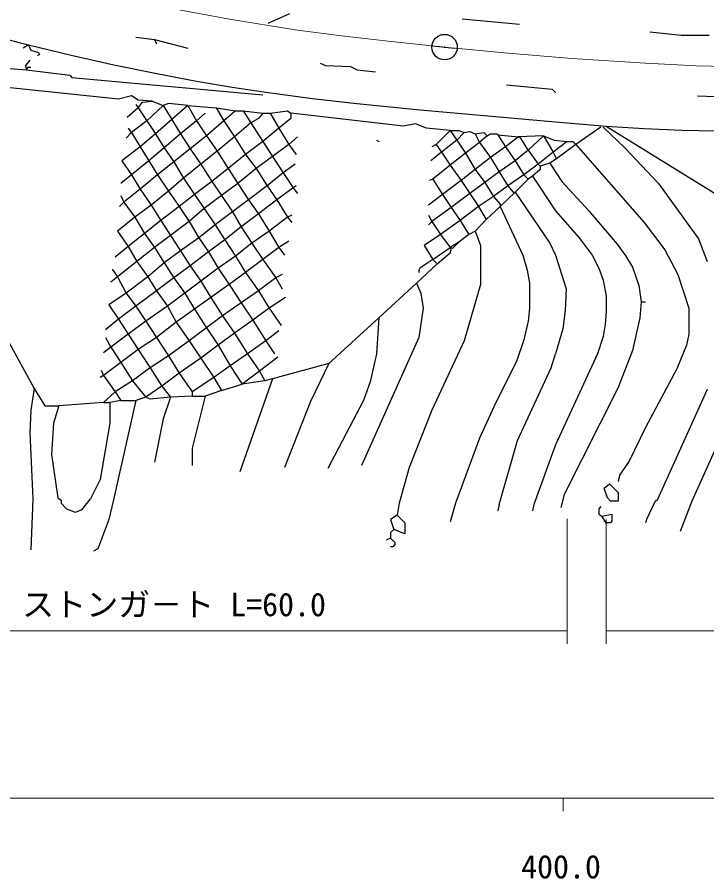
# Model space of a CAD drawing. Units: millimetres, scale not verified. Extents: x 40000 to 680000, y 20000 to 380000.
# Drawn here: x 425360 to 479222, y 198715 to 266017 of the extents above; entities that cross this region are included whole.
import ezdxf
from ezdxf.enums import TextEntityAlignment as Align

# ---------------------------------------------------------------- set-up
doc = ezdxf.new("R2010")
doc.units = ezdxf.units.MM
doc.header["$LTSCALE"] = 1000
doc.linetypes.add('CHAIN', pattern=[18.5, 12, -1.5, 3.5, -1.5])
for name, color, linetype, lineweight in [('M-BGD', 7, 'Continuous', 25), ('M-BMK', 2, 'CHAIN', 13), ('M-BMK-HTXT', 7, 'Continuous', 13), ('M-BMK-SRVR', 3, 'Continuous', 25), ('M-SUV', 7, 'Continuous', 13)]:
    doc.layers.add(name, color=color, linetype=linetype, lineweight=lineweight)
doc.styles.add('ＭＳ ゴシック', font='')
doc.styles.get('ＭＳ ゴシック').set_extended_font_data('MS Gothic')

# ---------------------------------------------------------------- blocks, each defined once
blk = doc.blocks.new('BUHIN1')
at = {"color": 3, "linetype": 'Continuous', "lineweight": 25}
for radius in [995, 30]:
    blk.add_circle((0, 0), radius, dxfattribs=at)

msp = doc.modelspace()

# ---------------------------------------------------------------- linework, layer by layer
at = {"layer": 'M-BGD'}
for p, q in [((444959, 265551), (446653, 266313)), ((460114, 265890), (464602, 265466)), ((474762, 264874), (477218, 264620)), ((477218, 264620), (479419, 264620)), ((426248, 263858), (425825, 263604)), ((426248, 263858), (426418, 263434)), ((434630, 264450), (436070, 264281)), ((436070, 264281), (438694, 263604)), ((436070, 264281), (436238, 263942)), ((426418, 263434), (427009, 263265)), ((427009, 263265), (427095, 263096)), ((457829, 263773), (459522, 263604)), ((426332, 262672), (425994, 262249)), ((427095, 263096), (426926, 263011)), ((419389, 262418), (426079, 261910)), ((425994, 262249), (426079, 261910)), ((426163, 262080), (426079, 261910)), ((426079, 261910), (429466, 261487)), ((426418, 262080), (426163, 262080)), ((449024, 262418), (449447, 262249)), ((449447, 262249), (451394, 262164)), ((451394, 262164), (451902, 261910)), ((451902, 261910), (453342, 261741)), ((429466, 261487), (429634, 261318)), ((429634, 261318), (444535, 259963)), ((433276, 259624), (424301, 260556)), ((463585, 260725), (467142, 260386)), ((434292, 259878), (433276, 259624)), ((434800, 259540), (434292, 259878)), ((467142, 260386), (467396, 260132)), ((478487, 259878), (480604, 259794)), ((434630, 259201), (434800, 258947)), ((435900, 259455), (434800, 259540)), ((434800, 258947), (435137, 259370)), ((435137, 259370), (435900, 259455)), ((436747, 259116), (435477, 257931)), ((435900, 259455), (436747, 259116)), ((437170, 259286), (436747, 259116)), ((436747, 259116), (437424, 258016)), ((438694, 259116), (437170, 259286)), ((438694, 259116), (437424, 258016)), ((438694, 259116), (440896, 258947)), ((438694, 259116), (439372, 257931)), ((434800, 258947), (433953, 258185)), ((434800, 258947), (435477, 257931)), ((440049, 258524), (439372, 257931)), ((440896, 258947), (442420, 258693)), ((440896, 258947), (441487, 257931)), ((442420, 258693), (441487, 257931)), ((442420, 258693), (443011, 258693)), ((443011, 258693), (444535, 258524)), ((443011, 258693), (443605, 257762)), ((444535, 258524), (444198, 258100)), ((444535, 258524), (445129, 258524)), ((445129, 258524), (446483, 258693)), ((445129, 258524), (445806, 257338)), ((446483, 258693), (446737, 258524)), ((455543, 257508), (446737, 258524)), ((446737, 258524), (446737, 258100)), ((435477, 257931), (434292, 257000)), ((435477, 257931), (436154, 256915)), ((437424, 258016), (436154, 256915)), ((437424, 258016), (438102, 256915)), ((439372, 257931), (438102, 256915)), ((439372, 257931), (440133, 256746)), ((441487, 257931), (440133, 256746)), ((441487, 257931), (442334, 256661)), ((444198, 258100), (443605, 257762)), ((446737, 258100), (445806, 257338)), ((434037, 257338), (434292, 257000)), ((443605, 257762), (442334, 256661)), ((443605, 257762), (444535, 256322)), ((445806, 257338), (444535, 256322)), ((445806, 257338), (446568, 256068)), ((456474, 257677), (455543, 257508)), ((457321, 257338), (456474, 257677)), ((459183, 257169), (457321, 257338)), ((459183, 257169), (458082, 256068)), ((459183, 257169), (459860, 257169)), ((459183, 257169), (459692, 256407)), ((459860, 257169), (460283, 257000)), ((470952, 257423), (469005, 256068)), ((471122, 257423), (472814, 255814)), ((471376, 257508), (480435, 251920)), ((434292, 257000), (433868, 256576)), ((434292, 257000), (434969, 255899)), ((436154, 256915), (434969, 255899)), ((436154, 256915), (436831, 255814)), ((438102, 256915), (436831, 255814)), ((438102, 256915), (438863, 255730)), ((440133, 256746), (438863, 255730)), ((440133, 256746), (440980, 255560)), ((442334, 256661), (440980, 255560)), ((442334, 256661), (443181, 255306)), ((447246, 256661), (446568, 256068)), ((460283, 257000), (459692, 256407)), ((460283, 257000), (460707, 257084)), ((460707, 257084), (461131, 256915)), ((461131, 256915), (461807, 257000)), ((461131, 256915), (461470, 256238)), ((462061, 256746), (461470, 256238)), ((461807, 257000), (462061, 256746)), ((462061, 256746), (462316, 256915)), ((462316, 256915), (462824, 256915)), ((462824, 256915), (462908, 256830)), ((462908, 256830), (463502, 255899)), ((462908, 256830), (464518, 256661)), ((464518, 256661), (463502, 255899)), ((466464, 256746), (464518, 256661)), ((464686, 256576), (464518, 256661)), ((465280, 255645), (464686, 256576)), ((466464, 256746), (465280, 255645)), ((466464, 256746), (467311, 256407)), ((466464, 256746), (467227, 255476)), ((434969, 255899), (433530, 254798)), ((434969, 255899), (435646, 254798)), ((436831, 255814), (435646, 254798)), ((436831, 255814), (437594, 254714)), ((444535, 256322), (443181, 255306)), ((444535, 256322), (445298, 255137)), ((446568, 256068), (445298, 255137)), ((446568, 256068), (447160, 255306)), ((453426, 256407), (453596, 256322)), ((458082, 256068), (457744, 255899)), ((458082, 256068), (458506, 255476)), ((459692, 256407), (458506, 255476)), ((459692, 256407), (460369, 255391)), ((461470, 256238), (460369, 255391)), ((461470, 256238), (462316, 255052)), ((463502, 255899), (462316, 255052)), ((463502, 255899), (464263, 254798)), ((468328, 256322), (467227, 255476)), ((467311, 256407), (468328, 256322)), ((469005, 256068), (467481, 254968)), ((468328, 256322), (468751, 256322)), ((468751, 256322), (469005, 256068)), ((469005, 256068), (474339, 249972)), ((472814, 255814), (475439, 253020)), ((438863, 255730), (437594, 254714)), ((438863, 255730), (439709, 254544)), ((440980, 255560), (439709, 254544)), ((440980, 255560), (441827, 254206)), ((443181, 255306), (441827, 254206)), ((443181, 255306), (444028, 254206)), ((445298, 255137), (444028, 254206)), ((445298, 255137), (446145, 253867)), ((458506, 255476), (457659, 254798)), ((458506, 255476), (459183, 254460)), ((460369, 255391), (459183, 254460)), ((460369, 255391), (461131, 254121)), ((465280, 255645), (464263, 254798)), ((465280, 255645), (466042, 254544)), ((467227, 255476), (466042, 254544)), ((467227, 255476), (467481, 254968)), ((433530, 254798), (434292, 253698)), ((435646, 254798), (434292, 253698)), ((435646, 254798), (436324, 253698)), ((437594, 254714), (436324, 253698)), ((437594, 254714), (438356, 253444)), ((439709, 254544), (438356, 253444)), ((439709, 254544), (440556, 253190)), ((447076, 254544), (446145, 253867)), ((459183, 254460), (457829, 253359)), ((459183, 254460), (460030, 253274)), ((462316, 255052), (461131, 254121)), ((462316, 255052), (462994, 253952)), ((464263, 254798), (462994, 253952)), ((464263, 254798), (464941, 253698)), ((466042, 254544), (464941, 253698)), ((466042, 254544), (466210, 254375)), ((466973, 254629), (466210, 254375)), ((467481, 254968), (466973, 254629)), ((466973, 254629), (467904, 253190)), ((441827, 254206), (440556, 253190)), ((441827, 254206), (442588, 253020)), ((444028, 254206), (442588, 253020)), ((444028, 254206), (444875, 252851)), ((446145, 253867), (444875, 252851)), ((446145, 253867), (446906, 252682)), ((461131, 254121), (460030, 253274)), ((461131, 254121), (461893, 253105)), ((462994, 253952), (461893, 253105)), ((462994, 253952), (463671, 252851)), ((466210, 254121), (465618, 253613)), ((466210, 254375), (466210, 254121)), ((434292, 253698), (433445, 253020)), ((434292, 253698), (434969, 252597)), ((436324, 253698), (434969, 252597)), ((436324, 253698), (437170, 252428)), ((438356, 253444), (437170, 252428)), ((438356, 253444), (439202, 252174)), ((440556, 253190), (439202, 252174)), ((440556, 253190), (441319, 252089)), ((457829, 253359), (457575, 253274)), ((457829, 253359), (458591, 252174)), ((460030, 253274), (458591, 252174)), ((460030, 253274), (460707, 252258)), ((461893, 253105), (460707, 252258)), ((461893, 253105), (462570, 252004)), ((464941, 253698), (463671, 252851)), ((465280, 253359), (464263, 252343)), ((464941, 253698), (465280, 253359)), ((465618, 253613), (465280, 253359)), ((465618, 253613), (467396, 250904)), ((467904, 253190), (470021, 250904)), ((434969, 252597), (433699, 251581)), ((434969, 252597), (435816, 251327)), ((437170, 252428), (435816, 251327)), ((437170, 252428), (438017, 251242)), ((442588, 253020), (441319, 252089)), ((442588, 253020), (443435, 251750)), ((444875, 252851), (443435, 251750)), ((444875, 252851), (445636, 251750)), ((446906, 252682), (445636, 251750)), ((447160, 252851), (446906, 252682)), ((446906, 252682), (447246, 252258)), ((463671, 252851), (462570, 252004)), ((463671, 252851), (464094, 252343)), ((475439, 253020), (478571, 248702)), ((433445, 252089), (433699, 251581)), ((439202, 252174), (438017, 251242)), ((439202, 252174), (439963, 251073)), ((441319, 252089), (439963, 251073)), ((441319, 252089), (442166, 250819)), ((443435, 251750), (442166, 250819)), ((443435, 251750), (444198, 250650)), ((445636, 251750), (444198, 250650)), ((445636, 251750), (446483, 250396)), ((458591, 252174), (457489, 251327)), ((458591, 252174), (459268, 251158)), ((460707, 252258), (459268, 251158)), ((460707, 252258), (461384, 251242)), ((462570, 252004), (461384, 251242)), ((462570, 252004), (463078, 251412)), ((464263, 252343), (463078, 251242)), ((464094, 252343), (464263, 252343)), ((464263, 252343), (466973, 248364)), ((433699, 251581), (433359, 251242)), ((433699, 251581), (434546, 250396)), ((435816, 251327), (434546, 250396)), ((435816, 251327), (436578, 250142)), ((438017, 251242), (436578, 250142)), ((438017, 251242), (438779, 250057)), ((439963, 251073), (438779, 250057)), ((439963, 251073), (440810, 249803)), ((459268, 251158), (457744, 250057)), ((459268, 251158), (459946, 250142)), ((461384, 251242), (459946, 250142)), ((461384, 251242), (461978, 250226)), ((463078, 251242), (461978, 250226)), ((463078, 251412), (463078, 251242)), ((463078, 251242), (464856, 247432)), ((434546, 250396), (433191, 249295)), ((434546, 250396), (435307, 249126)), ((442166, 250819), (440810, 249803)), ((442166, 250819), (442843, 249634)), ((444198, 250650), (442843, 249634)), ((444198, 250650), (445044, 249295)), ((446483, 250396), (445044, 249295)), ((446822, 250565), (446483, 250396)), ((446483, 250396), (446822, 249972)), ((457489, 250565), (457744, 250057)), ((467396, 250904), (469258, 248787)), ((470021, 250904), (472222, 248279)), ((436578, 250142), (435307, 249126)), ((436578, 250142), (437339, 248956)), ((438779, 250057), (437339, 248956)), ((438779, 250057), (439541, 248787)), ((440810, 249803), (439541, 248787)), ((440810, 249803), (441573, 248618)), ((457744, 250057), (457489, 249803)), ((457744, 250057), (458422, 249041)), ((459946, 250142), (458422, 249041)), ((459946, 250142), (460623, 249041)), ((461978, 250226), (461131, 249295)), ((474339, 249972), (475948, 247856)), ((433191, 249295), (434037, 248110)), ((435307, 249126), (434037, 248110)), ((435307, 249126), (436070, 248025)), ((442843, 249634), (441573, 248618)), ((442843, 249634), (443689, 248364)), ((445044, 249295), (443689, 248364)), ((445044, 249295), (445806, 248025)), ((458422, 249041), (457152, 248194)), ((458422, 249041), (459183, 248025)), ((460623, 249041), (459860, 248448)), ((461131, 249295), (460623, 249041)), ((461131, 249295), (461554, 248194)), ((437339, 248956), (436070, 248025)), ((437339, 248956), (438102, 247771)), ((439541, 248787), (438102, 247771)), ((439541, 248787), (440303, 247686)), ((441573, 248618), (440303, 247686)), ((441573, 248618), (442420, 247348)), ((443689, 248364), (442420, 247348)), ((443689, 248364), (444535, 247094)), ((446568, 248533), (445806, 248025)), ((459860, 248448), (459183, 248025)), ((459860, 248448), (459353, 247940)), ((466973, 248364), (467396, 247432)), ((469258, 248787), (470275, 247432)), ((478571, 248702), (479250, 246924)), ((434037, 248110), (433022, 247263)), ((434037, 248110), (434714, 246924)), ((436070, 248025), (434714, 246924)), ((436070, 248025), (436831, 246840)), ((438102, 247771), (436831, 246840)), ((438102, 247771), (438863, 246586)), ((440303, 247686), (438863, 246586)), ((440303, 247686), (441064, 246416)), ((445806, 248025), (444535, 247094)), ((445806, 248025), (446230, 247432)), ((457152, 248194), (457829, 247094)), ((457829, 247094), (459183, 248025)), ((459353, 247940), (459183, 248025)), ((459268, 247856), (459183, 248025)), ((459183, 247602), (459268, 247856)), ((461554, 248194), (461554, 245146)), ((472222, 248279), (472900, 247348)), ((475948, 247856), (476964, 245908)), ((442420, 247348), (441064, 246416)), ((442420, 247348), (443181, 246078)), ((444535, 247094), (443181, 246078)), ((444535, 247094), (445552, 245654)), ((457829, 247094), (456812, 246416)), ((457829, 247094), (458168, 246755)), ((458168, 246755), (459183, 247602)), ((464856, 247432), (465195, 246247)), ((467396, 247432), (468243, 244808)), ((470275, 247432), (470782, 246416)), ((472900, 247348), (473408, 246501)), ((432768, 246332), (433191, 245739)), ((434714, 246924), (433191, 245739)), ((434714, 246924), (435561, 245739)), ((436831, 246840), (435561, 245739)), ((436831, 246840), (437594, 245654)), ((438863, 246586), (437594, 245654)), ((438863, 246586), (439709, 245400)), ((441064, 246416), (439709, 245400)), ((441064, 246416), (441911, 245146)), ((458168, 246755), (456558, 245231)), ((456812, 246416), (456728, 246247)), ((470782, 246416), (471122, 245485)), ((473408, 246501), (473916, 245062)), ((433191, 245739), (432682, 245316)), ((433191, 245739), (433868, 244469)), ((435561, 245739), (433868, 244469)), ((435561, 245739), (436238, 244638)), ((437594, 245654), (436238, 244638)), ((437594, 245654), (438439, 244469)), ((443181, 246078), (441911, 245146)), ((443181, 246078), (444198, 244638)), ((445552, 245654), (444198, 244638)), ((446059, 245908), (445552, 245654)), ((445552, 245654), (446059, 244808)), ((456728, 246247), (456728, 246078)), ((465195, 246247), (465363, 245231)), ((476964, 245908), (477810, 243284)), ((439709, 245400), (438439, 244469)), ((439709, 245400), (440472, 244130)), ((441911, 245146), (440472, 244130)), ((441911, 245146), (442843, 243707)), ((456558, 245231), (453596, 242522)), ((456558, 245231), (456898, 244469)), ((461554, 245146), (460283, 240744)), ((465363, 245231), (465363, 243284)), ((471122, 245485), (471376, 244215)), ((473916, 245062), (474085, 243792)), ((433868, 244469), (432513, 243538)), ((433868, 244469), (434630, 243453)), ((436238, 244638), (434630, 243453)), ((436238, 244638), (437085, 243453)), ((438439, 244469), (437085, 243453)), ((438439, 244469), (439202, 243199)), ((444198, 244638), (442843, 243707)), ((444198, 244638), (445044, 243284)), ((456898, 244469), (457067, 243284)), ((468243, 244808), (468157, 243114)), ((440472, 244130), (439202, 243199)), ((440472, 244130), (441404, 242691)), ((442843, 243707), (441404, 242691)), ((442843, 243707), (443774, 242352)), ((446313, 244130), (445044, 243284)), ((471376, 244215), (471376, 243030)), ((474085, 243792), (474000, 242522)), ((474085, 243792), (474423, 243792)), ((432513, 243538), (433276, 242437)), ((434630, 243453), (433276, 242437)), ((434630, 243453), (435392, 242268)), ((437085, 243453), (435392, 242268)), ((437085, 243453), (437762, 242183)), ((439202, 243199), (437762, 242183)), ((439202, 243199), (440133, 241760)), ((445044, 243284), (443774, 242352)), ((445044, 243284), (445976, 241929)), ((457067, 243284), (456728, 240998)), ((465363, 243284), (465280, 242268)), ((468157, 243114), (467988, 241675)), ((471376, 243030), (471291, 242014)), ((477810, 243284), (477810, 241252)), ((433276, 242437), (432259, 241590)), ((433276, 242437), (434037, 241252)), ((441404, 242691), (440133, 241760)), ((441404, 242691), (442334, 241336)), ((443774, 242352), (442334, 241336)), ((443774, 242352), (444789, 240744)), ((453596, 242522), (449701, 238966)), ((453596, 242522), (453426, 239728)), ((474000, 242522), (473408, 239982)), ((435392, 242268), (434037, 241252)), ((435392, 242268), (436238, 240998)), ((437762, 242183), (436238, 240998)), ((437762, 242183), (438779, 240744)), ((440133, 241760), (438779, 240744)), ((440133, 241760), (441064, 240405)), ((465280, 242268), (464941, 240828)), ((467988, 241675), (467396, 239728)), ((471291, 242014), (471122, 241082)), ((432259, 240998), (432682, 240236)), ((434037, 241252), (432682, 240236)), ((434037, 241252), (434800, 240066)), ((436238, 240998), (434800, 240066)), ((436238, 240998), (437170, 239558)), ((442334, 241336), (441064, 240405)), ((442334, 241336), (443351, 239728)), ((445806, 241506), (444789, 240744)), ((456728, 240998), (452241, 231007)), ((471122, 241082), (470698, 239728)), ((477810, 241252), (477641, 240405)), ((424724, 240574), (426672, 237018)), ((438779, 240744), (437170, 239558)), ((438779, 240744), (439709, 239389)), ((441064, 240405), (439709, 239389)), ((441064, 240405), (441996, 238796)), ((444789, 240744), (443351, 239728)), ((444789, 240744), (445468, 239728)), ((460283, 240744), (457744, 235325)), ((464941, 240828), (464348, 239135)), ((477641, 240405), (476879, 238542)), ((432682, 240236), (432089, 239812)), ((432682, 240236), (433445, 239050)), ((434800, 240066), (433445, 239050)), ((434800, 240066), (435731, 238627)), ((443351, 239728), (441996, 238796)), ((443351, 239728), (444281, 238373)), ((453426, 239728), (452918, 237526)), ((467057, 238627), (467396, 239728)), ((470698, 239728), (467396, 232616)), ((473408, 239982), (472306, 237103)), ((433445, 239050), (432089, 238034)), ((433445, 239050), (434376, 237611)), ((437170, 239558), (435731, 238627)), ((437170, 239558), (438017, 238204)), ((439709, 239389), (438017, 238204)), ((439709, 239389), (440726, 237865)), ((445722, 239474), (444281, 238373)), ((449701, 238966), (445298, 237780)), ((449701, 238966), (448261, 236002)), ((464348, 239135), (462739, 235918)), ((431921, 238458), (432089, 238034)), ((435731, 238627), (434376, 237611)), ((435731, 238627), (436661, 237188)), ((441996, 238796), (440726, 237865)), ((441996, 238796), (442928, 237357)), ((444281, 238373), (442928, 237357)), ((444281, 238373), (444706, 237611)), ((464432, 232954), (467057, 238627)), ((476879, 238542), (474423, 233970)), ((432089, 238034), (431835, 237865)), ((432089, 238034), (433022, 236764)), ((434376, 237611), (433022, 236764)), ((434376, 237611), (435392, 236341)), ((438017, 238204), (436661, 237188)), ((438017, 238204), (439032, 236764)), ((440726, 237865), (439032, 236764)), ((440726, 237865), (441319, 236849)), ((445298, 237780), (442757, 230499)), ((444706, 237611), (442928, 237357)), ((445298, 237780), (444706, 237611)), ((482381, 237865), (478064, 228213)), ((426672, 237018), (426418, 235325)), ((426672, 237018), (427518, 235664)), ((436661, 237188), (435392, 236341)), ((436661, 237188), (437339, 236341)), ((441319, 236849), (442928, 237357)), ((452918, 237526), (452409, 236087)), ((472306, 237103), (468074, 228721)), ((479250, 236934), (475354, 228298)), ((433022, 236764), (432089, 235918)), ((433022, 236764), (433445, 236087)), ((435392, 236341), (434630, 236087)), ((435731, 236172), (435392, 236341)), ((437339, 236341), (435731, 236172)), ((437339, 236341), (436747, 234648)), ((439032, 236426), (437339, 236341)), ((439032, 236764), (439032, 236426)), ((439032, 236426), (440049, 236426)), ((440049, 236426), (439032, 232362)), ((441319, 236849), (440049, 236426)), ((427518, 235664), (428619, 235664)), ((428619, 235664), (428196, 234309)), ((432089, 235918), (428619, 235664)), ((432089, 235918), (432598, 235918)), ((433445, 236087), (432598, 235918)), ((432598, 235918), (432598, 234309)), ((434630, 236087), (432852, 228213)), ((433445, 236087), (434630, 236087)), ((448261, 236002), (446230, 230838)), ((452409, 236087), (449616, 230753)), ((462739, 235918), (461470, 233124)), ((426418, 235325), (426332, 233547)), ((457744, 235325), (455966, 230838)), ((428196, 234309), (428026, 231854)), ((432598, 234309), (431835, 229906)), ((436747, 234648), (436070, 231261)), ((426332, 233547), (426586, 228382)), ((474423, 233970), (473154, 231346)), ((461470, 233124), (459606, 228044)), ((462994, 227959), (464432, 232954)), ((439032, 232362), (439032, 231007)), ((467396, 232616), (465703, 227959)), ((428026, 231854), (428533, 228467)), ((473154, 231346), (472392, 230245)), ((455966, 230838), (455204, 228044)), ((472392, 230245), (472306, 229737)), ((431835, 229906), (431074, 228382)), ((471206, 229229), (471630, 229568)), ((471630, 229568), (472306, 228890)), ((471459, 228467), (471206, 229229)), ((472306, 228890), (472306, 228213)), ((426586, 228382), (426418, 224403)), ((428533, 228467), (428787, 228298)), ((428787, 228298), (428787, 228044)), ((430397, 227536), (431074, 228382)), ((432852, 228213), (432513, 226774)), ((468074, 228721), (467820, 227705)), ((471713, 228213), (471459, 228467)), ((472306, 228213), (471713, 228213)), ((475185, 228213), (474508, 226774)), ((475354, 228298), (475185, 228213)), ((478064, 228213), (477133, 225842)), ((428787, 228044), (429211, 227620)), ((429211, 227620), (429888, 227366)), ((429888, 227366), (430397, 227536)), ((455204, 228044), (455034, 227112)), ((459606, 228044), (459183, 226604)), ((462994, 227959), (462908, 227451)), ((465703, 227959), (465618, 227451)), ((470952, 227790), (470782, 227620)), ((470782, 227620), (470782, 227197)), ((455034, 227112), (454527, 226774)), ((455034, 227112), (455628, 226520)), ((470782, 227197), (471036, 227028)), ((471036, 227028), (471799, 227197)), ((471376, 226520), (471036, 227028)), ((471799, 227197), (471799, 226689)), ((432513, 226774), (431667, 224488)), ((454527, 226774), (454781, 226012)), ((455628, 226520), (455628, 225673)), ((471713, 226520), (471376, 226520)), ((471799, 226689), (471713, 226520)), ((474508, 226774), (474423, 226520)), ((454781, 226012), (454527, 225758)), ((454527, 225758), (454527, 225334)), ((455628, 225673), (454781, 226012)), ((454527, 225334), (454187, 225165)), ((454527, 225334), (454866, 224996)), ((454866, 224826), (454696, 224657)), ((454866, 224996), (454866, 224826)), ((431667, 224488), (431328, 224318)), ((454696, 224657), (454527, 224657))]:
    msp.add_line(p, q, dxfattribs=at)
msp.add_lwpolyline([(415665, 266736), (420469, 265392), (425298, 264100), (426248, 263858), (429562, 263051), (432901, 262300), (436125, 261635), (439361, 261030), (442152, 260558), (444959, 260132), (448417, 259672), (451882, 259271), (456846, 258775), (461826, 258330), (467395, 257846), (471376, 257508), (474319, 257326), (477276, 257205), (481296, 257115)], dxfattribs=at)
at = {"layer": 'M-BMK'}
msp.add_lwpolyline([(437431, 266697), (441934, 265870), (447075, 265043), (450701, 264562), (454335, 264141), (458740, 263682), (463707, 263217), (468688, 262804), (474423, 262418), (478389, 262232), (482357, 262106)], dxfattribs=at)
at = {"layer": 'M-BMK-HTXT'}
for p, q in [((468328, 217075), (468328, 226835)), ((471376, 226792), (471376, 217075)), ((408383, 218075), (468328, 218075)), ((471376, 218075), (570499, 218075))]:
    msp.add_line(p, q, dxfattribs=at)
at = {"layer": 'M-SUV'}
for p, q in [((40000, 205000), (579000, 205000)), ((468000, 205000), (468000, 204000))]:
    msp.add_line(p, q, dxfattribs=at)

# ---------------------------------------------------------------- block references
at = {"layer": 'M-BMK-SRVR', "rotation": 76.66667}
msp.add_blockref('BUHIN1', (458740, 263682), dxfattribs=at)

# ---------------------------------------------------------------- texts
at = {"layer": 'M-BMK-HTXT', "style": 'ＭＳ ゴシック'}
msp.add_text('ストンガ－ト L=60.0', height=1833, dxfattribs=at).set_placement((425745, 218675), align=Align.BOTTOM_LEFT)
at = {"layer": 'M-SUV', "style": 'ＭＳ ゴシック'}
msp.add_text('400.0', height=1833, dxfattribs=at).set_placement((464719, 198195), align=Align.BOTTOM_LEFT)

doc.saveas('drawing.dxf')
